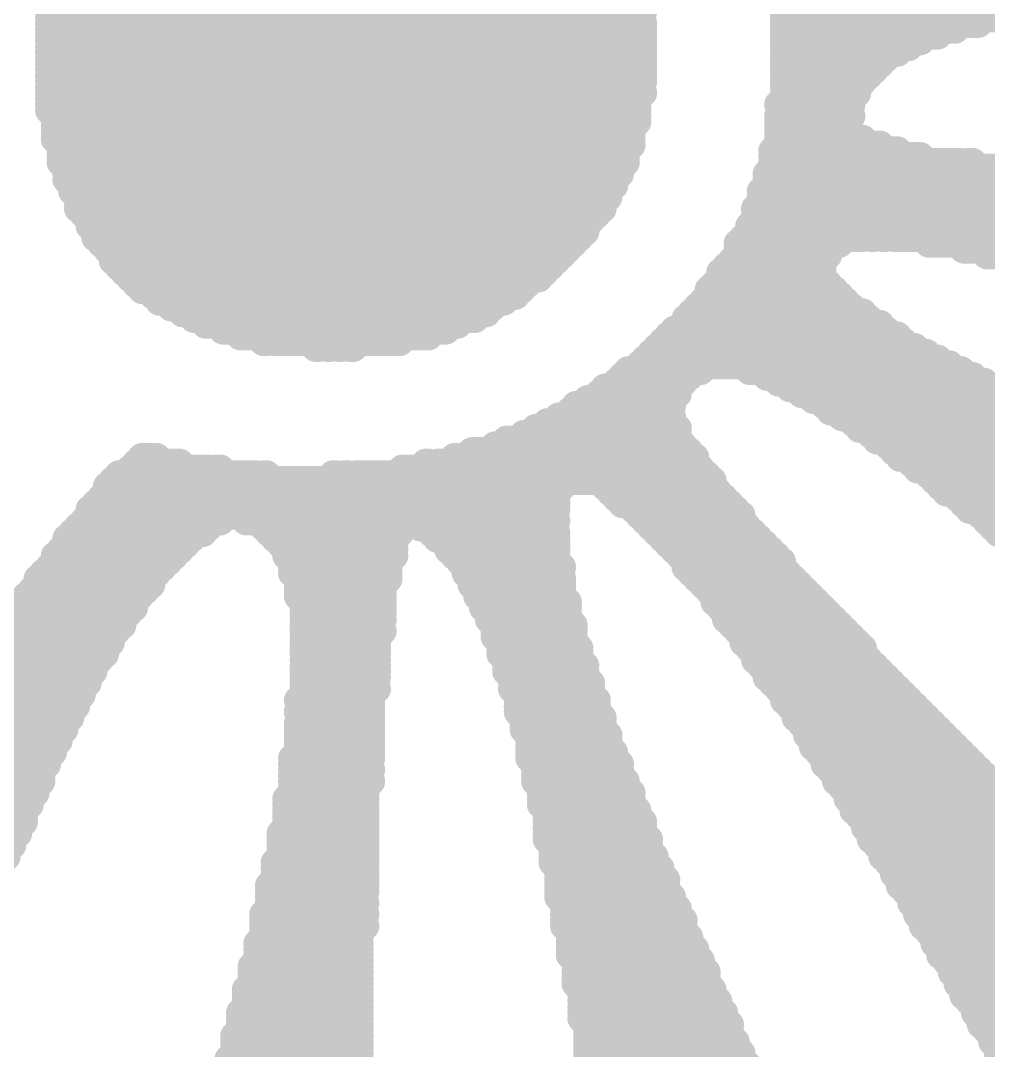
# Model space of a CAD drawing. Extents: x 0 to 224, y 0 to 219.
# Drawn here: x 15.657 to 17.356, y 37.973 to 39.781 of the extents above; entities that cross this region are included whole.
import ezdxf

# ---------------------------------------------------------------- set-up
doc = ezdxf.new("R2010")
doc.units = 0
doc.layers.add('2D_LINE_26', color=5, linetype='CONTINUOUS')

# ---------------------------------------------------------------- blocks, each defined once
blk = doc.blocks.new('SMOOTH_0$0508')
at = {"const_width": 0.0254}
blk.add_lwpolyline([(-0.0127, 0, 1), (0.0127, 0, 1)], format="xyb", close=True, dxfattribs=at)
blk = doc.blocks.new('DRAWING_1')
at = {"layer": '2D_LINE_26', "const_width": 0.0508}
for points in [[(3.00736, 9.32688), (4.0386, 9.32688)], [(4.29768, 9.32688), (4.83108, 9.32688)], [(3.00736, 9.31672), (4.04876, 9.31672)], [(3.00736, 9.30656), (4.0386, 9.30656)], [(4.29768, 9.31672), (4.7498, 9.31672)], [(4.29768, 9.30656), (4.68884, 9.30656)], [(3.00736, 9.2964), (4.04876, 9.2964)], [(4.29768, 9.2964), (4.63804, 9.2964)], [(3.00736, 9.28624), (4.04876, 9.28624)], [(3.00736, 9.27608), (4.04876, 9.27608)], [(4.29768, 9.28624), (4.5974, 9.28624)], [(4.29768, 9.27608), (4.56692, 9.27608)], [(3.00736, 9.26592), (4.04876, 9.26592)], [(3.00736, 9.25576), (4.04876, 9.25576)], [(4.29768, 9.26592), (4.53644, 9.26592)], [(4.29768, 9.25576), (4.51612, 9.25576)], [(3.00736, 9.2456), (4.04876, 9.2456)], [(3.00736, 9.23544), (4.04876, 9.23544)], [(4.29768, 9.2456), (4.4958, 9.2456)], [(4.29768, 9.23544), (4.47548, 9.23544)], [(3.00736, 9.22528), (4.04876, 9.22528)], [(4.29768, 9.22528), (4.46532, 9.22528)], [(3.00736, 9.21512), (4.04876, 9.21512)], [(3.00736, 9.20496), (4.04876, 9.20496)], [(4.29768, 9.21512), (4.45516, 9.21512)], [(4.29768, 9.20496), (4.445, 9.20496)], [(3.00736, 9.1948), (4.04876, 9.1948)], [(3.00736, 9.18464), (4.0386, 9.18464)], [(4.29768, 9.1948), (4.43484, 9.1948)], [(4.29768, 9.18464), (4.42468, 9.18464)], [(3.00736, 9.17448), (4.04876, 9.17448)], [(3.00736, 9.16432), (4.0386, 9.16432)], [(4.29768, 9.17448), (4.42468, 9.17448)], [(4.29768, 9.16432), (4.41452, 9.16432)], [(3.00736, 9.15416), (4.0386, 9.15416)], [(3.00736, 9.144), (4.0386, 9.144)], [(4.28752, 9.15416), (4.41452, 9.15416)], [(4.29768, 9.144), (4.40436, 9.144)], [(3.01752, 9.13384), (4.0386, 9.13384)], [(4.28752, 9.13384), (4.41452, 9.13384)], [(3.01752, 9.12368), (4.0386, 9.12368)], [(3.01752, 9.11352), (4.02844, 9.11352)], [(4.28752, 9.12368), (4.40436, 9.12368)], [(4.28752, 9.11352), (4.40436, 9.11352)], [(3.01752, 9.10336), (4.02844, 9.10336)], [(3.01752, 9.0932), (4.02844, 9.0932)], [(4.28752, 9.10336), (4.40436, 9.10336)], [(4.28752, 9.0932), (4.43484, 9.0932)], [(3.02768, 9.08304), (4.02844, 9.08304)], [(3.02768, 9.07288), (4.01828, 9.07288)], [(4.27736, 9.07288), (4.4958, 9.07288)], [(4.28752, 9.08304), (4.46532, 9.08304)], [(3.02768, 9.06272), (4.01828, 9.06272)], [(4.27736, 9.06272), (4.53644, 9.06272)], [(3.02768, 9.05256), (4.01828, 9.05256)], [(3.03784, 9.0424), (4.00812, 9.0424)], [(4.27736, 9.05256), (4.60756, 9.05256)], [(4.27736, 9.0424), (4.68884, 9.0424)], [(4.6228, 9.05256), (4.62788, 9.05256)], [(3.03784, 9.03224), (4.00812, 9.03224)], [(3.03784, 9.02208), (3.99796, 9.02208)], [(4.2672, 9.03224), (4.78028, 9.03224)], [(4.2672, 9.02208), (4.86156, 9.02208)], [(3.048, 9.01192), (3.99796, 9.01192)], [(3.048, 9.00176), (3.9878, 9.00176)], [(4.25704, 9.00176), (5.07492, 9.00176)], [(4.2672, 9.01192), (4.953, 9.01192)], [(3.05816, 8.9916), (3.9878, 8.9916)], [(3.05816, 8.98144), (3.97764, 8.98144)], [(4.25704, 8.9916), (5.19684, 8.9916)], [(4.25704, 8.98144), (5.31876, 8.98144)], [(3.05816, 8.97128), (3.97764, 8.97128)], [(4.24688, 8.97128), (5.44068, 8.97128)], [(3.06832, 8.96112), (3.96748, 8.96112)], [(3.07848, 8.95096), (3.95732, 8.95096)], [(4.24688, 8.96112), (5.5626, 8.96112)], [(4.24688, 8.95096), (5.70484, 8.95096)], [(3.07848, 8.9408), (3.94716, 8.9408)], [(3.08864, 8.93064), (3.94716, 8.93064)], [(4.23672, 8.9408), (5.8674, 8.9408)], [(4.23672, 8.93064), (6.00964, 8.93064)], [(3.08864, 8.92048), (3.937, 8.92048)], [(3.0988, 8.91032), (3.92684, 8.91032)], [(4.2164, 8.91032), (4.3942, 8.91032)], [(4.22656, 8.92048), (4.43484, 8.92048)], [(4.45008, 8.92048), (4.45516, 8.92048)], [(4.4704, 8.92048), (4.47548, 8.92048)], [(4.49072, 8.92048), (6.1722, 8.92048)], [(4.55168, 8.91032), (6.31444, 8.91032)], [(3.10896, 8.90016), (3.91668, 8.90016)], [(4.2164, 8.90016), (4.37388, 8.90016)], [(4.61264, 8.90016), (6.46684, 8.90016)], [(3.11912, 8.89), (3.90652, 8.89)], [(3.11912, 8.87984), (3.89636, 8.87984)], [(4.20624, 8.87984), (4.36372, 8.87984)], [(4.2164, 8.89), (4.37388, 8.89)], [(4.65328, 8.89), (8.5598, 8.89)], [(3.12928, 8.86968), (3.8862, 8.86968)], [(3.13944, 8.85952), (3.87604, 8.85952)], [(4.18592, 8.85952), (4.36372, 8.85952)], [(4.19608, 8.86968), (4.36372, 8.86968)], [(3.1496, 8.84936), (3.86588, 8.84936)], [(3.15976, 8.8392), (3.84556, 8.8392)], [(4.17576, 8.8392), (4.37388, 8.8392)], [(4.18592, 8.84936), (4.36372, 8.84936)], [(3.16992, 8.82904), (3.8354, 8.82904)], [(3.19024, 8.81888), (3.82524, 8.81888)], [(4.1656, 8.82904), (4.38404, 8.82904)], [(4.1656, 8.81888), (4.3942, 8.81888)], [(3.2004, 8.80872), (3.80492, 8.80872)], [(4.15544, 8.80872), (4.40436, 8.80872)], [(3.22072, 8.79856), (3.7846, 8.79856)], [(3.24104, 8.7884), (3.77444, 8.7884)], [(4.13512, 8.7884), (4.43484, 8.7884)], [(4.14528, 8.79856), (4.41452, 8.79856)], [(3.26136, 8.77824), (3.75412, 8.77824)], [(3.28168, 8.76808), (3.72364, 8.76808)], [(4.12496, 8.77824), (4.445, 8.77824)], [(4.12496, 8.76808), (4.46532, 8.76808)], [(3.31216, 8.75792), (3.70332, 8.75792)], [(3.34264, 8.74776), (3.67284, 8.74776)], [(4.09448, 8.74776), (4.4958, 8.74776)], [(4.10464, 8.75792), (4.47548, 8.75792)], [(3.38328, 8.7376), (3.38836, 8.7376)], [(3.4036, 8.7376), (3.62204, 8.7376)], [(4.08432, 8.7376), (4.50596, 8.7376)], [(3.47472, 8.72744), (3.4798, 8.72744)], [(3.49504, 8.72744), (3.50012, 8.72744)], [(3.51536, 8.72744), (3.52044, 8.72744)], [(3.53568, 8.72744), (3.54076, 8.72744)], [(4.064, 8.71728), (4.5466, 8.71728)], [(4.07416, 8.72744), (4.52628, 8.72744)], [(4.04368, 8.69696), (4.58724, 8.69696)], [(4.05384, 8.70712), (4.56692, 8.70712)], [(4.0132, 8.67664), (4.13004, 8.67664)], [(4.02336, 8.6868), (4.15036, 8.6868)], [(4.23672, 8.6868), (4.60756, 8.6868)], [(4.2672, 8.67664), (4.62788, 8.67664)], [(3.98272, 8.65632), (4.10972, 8.65632)], [(4.00304, 8.66648), (4.11988, 8.66648)], [(4.28752, 8.66648), (4.6482, 8.66648)], [(4.30784, 8.65632), (4.65836, 8.65632)], [(3.97256, 8.64616), (4.10972, 8.64616)], [(4.32816, 8.64616), (4.68884, 8.64616)], [(3.93192, 8.62584), (4.09956, 8.62584)], [(3.95224, 8.636), (4.09956, 8.636)], [(4.34848, 8.636), (4.699, 8.636)], [(4.3688, 8.62584), (4.72948, 8.62584)], [(3.90144, 8.60552), (4.09956, 8.60552)], [(3.92176, 8.61568), (4.0894, 8.61568)], [(4.37896, 8.61568), (4.73964, 8.61568)], [(4.39928, 8.60552), (4.77012, 8.60552)], [(3.8608, 8.5852), (4.10972, 8.5852)], [(3.88112, 8.59536), (4.09956, 8.59536)], [(4.4196, 8.59536), (4.79044, 8.59536)], [(4.42976, 8.5852), (4.81076, 8.5852)], [(3.84048, 8.57504), (4.10972, 8.57504)], [(4.45008, 8.57504), (4.83108, 8.57504)], [(3.78968, 8.55472), (4.11988, 8.55472)], [(3.81, 8.56488), (4.10972, 8.56488)], [(4.46024, 8.56488), (4.8514, 8.56488)], [(4.48056, 8.55472), (4.88188, 8.55472)], [(3.16992, 8.5344), (3.19532, 8.5344)], [(3.71856, 8.5344), (4.1402, 8.5344)], [(3.74904, 8.54456), (4.13004, 8.54456)], [(4.49072, 8.54456), (4.9022, 8.54456)], [(4.50088, 8.5344), (4.92252, 8.5344)], [(3.1496, 8.51408), (3.28676, 8.51408)], [(3.15976, 8.52424), (3.23596, 8.52424)], [(3.302, 8.51408), (3.30708, 8.51408)], [(3.62712, 8.51408), (4.15036, 8.51408)], [(3.66776, 8.52424), (3.67284, 8.52424)], [(3.68808, 8.52424), (4.1402, 8.52424)], [(4.5212, 8.52424), (4.94284, 8.52424)], [(4.53136, 8.51408), (4.96316, 8.51408)], [(3.11912, 8.49376), (4.17068, 8.49376)], [(3.12928, 8.50392), (3.36804, 8.50392)], [(3.38328, 8.50392), (3.38836, 8.50392)], [(3.5052, 8.50392), (3.51028, 8.50392)], [(3.52552, 8.50392), (3.5306, 8.50392)], [(3.54584, 8.50392), (4.16052, 8.50392)], [(4.55168, 8.50392), (4.99364, 8.50392)], [(4.56184, 8.49376), (5.01396, 8.49376)], [(3.10896, 8.4836), (3.90652, 8.4836)], [(3.98272, 8.4836), (4.17068, 8.4836)], [(4.572, 8.4836), (5.03428, 8.4836)], [(3.0988, 8.46328), (3.89636, 8.46328)], [(3.10896, 8.47344), (3.89636, 8.47344)], [(3.99288, 8.47344), (4.18084, 8.47344)], [(4.00304, 8.46328), (4.191, 8.46328)], [(4.58216, 8.47344), (5.0546, 8.47344)], [(4.60248, 8.46328), (5.08508, 8.46328)], [(3.07848, 8.44296), (3.89636, 8.44296)], [(3.08864, 8.45312), (3.89636, 8.45312)], [(4.0132, 8.45312), (4.20116, 8.45312)], [(4.03352, 8.44296), (4.21132, 8.44296)], [(4.61264, 8.45312), (5.1054, 8.45312)], [(4.6228, 8.44296), (5.12572, 8.44296)], [(3.06832, 8.42264), (3.30708, 8.42264)], [(3.07848, 8.4328), (3.8862, 8.4328)], [(3.3528, 8.42264), (3.89636, 8.42264)], [(4.04368, 8.4328), (4.22148, 8.4328)], [(4.05384, 8.42264), (4.22148, 8.42264)], [(4.64312, 8.4328), (5.1562, 8.4328)], [(4.65328, 8.42264), (5.17652, 8.42264)], [(3.048, 8.40232), (3.2766, 8.40232)], [(3.05816, 8.41248), (3.28676, 8.41248)], [(3.38328, 8.41248), (3.6322, 8.41248)], [(3.39344, 8.40232), (3.62204, 8.40232)], [(3.6576, 8.41248), (3.8862, 8.41248)], [(3.67792, 8.40232), (3.89636, 8.40232)], [(4.064, 8.41248), (4.23164, 8.41248)], [(4.07416, 8.40232), (4.2418, 8.40232)], [(4.66344, 8.41248), (5.19684, 8.41248)], [(4.6736, 8.40232), (5.22732, 8.40232)], [(3.03784, 8.39216), (3.25628, 8.39216)], [(3.4036, 8.39216), (3.61188, 8.39216)], [(3.68808, 8.39216), (3.89636, 8.39216)], [(4.08432, 8.39216), (4.25196, 8.39216)], [(3.02768, 8.37184), (3.23596, 8.37184)], [(3.03784, 8.382), (3.24612, 8.382)], [(3.41376, 8.382), (3.61188, 8.382)], [(3.42392, 8.37184), (3.61188, 8.37184)], [(3.7084, 8.382), (3.89636, 8.382)], [(3.7084, 8.37184), (3.89636, 8.37184)], [(4.09448, 8.382), (4.26212, 8.382)], [(4.10464, 8.37184), (4.27228, 8.37184)], [(3.01752, 8.36168), (3.2258, 8.36168)], [(3.01752, 8.35152), (3.21564, 8.35152)], [(3.42392, 8.36168), (3.61188, 8.36168)], [(3.43408, 8.35152), (3.60172, 8.35152)], [(3.71856, 8.36168), (3.89636, 8.36168)], [(3.72872, 8.35152), (3.89636, 8.35152)], [(4.1148, 8.36168), (4.28244, 8.36168)], [(4.12496, 8.35152), (4.2926, 8.35152)], [(2.9972, 8.3312), (3.19532, 8.3312)], [(3.00736, 8.34136), (3.20548, 8.34136)], [(3.43408, 8.34136), (3.60172, 8.34136)], [(3.43408, 8.3312), (3.60172, 8.3312)], [(3.73888, 8.34136), (3.90652, 8.34136)], [(3.73888, 8.3312), (3.89636, 8.3312)], [(4.12496, 8.34136), (4.2926, 8.34136)], [(4.13512, 8.3312), (4.30276, 8.3312)], [(2.98704, 8.32104), (3.18516, 8.32104)], [(3.44424, 8.32104), (3.60172, 8.32104)], [(3.74904, 8.32104), (3.90652, 8.32104)], [(4.14528, 8.32104), (4.31292, 8.32104)], [(2.97688, 8.30072), (3.175, 8.30072)], [(2.98704, 8.31088), (3.18516, 8.31088)], [(3.44424, 8.31088), (3.59156, 8.31088)], [(3.44424, 8.30072), (3.59156, 8.30072)], [(3.74904, 8.31088), (3.90652, 8.31088)], [(3.7592, 8.30072), (3.90652, 8.30072)], [(4.15544, 8.31088), (4.32308, 8.31088)], [(4.1656, 8.30072), (4.33324, 8.30072)], [(2.96672, 8.29056), (3.16484, 8.29056)], [(2.96672, 8.2804), (3.15468, 8.2804)], [(3.44424, 8.29056), (3.59156, 8.29056)], [(3.4544, 8.2804), (3.59156, 8.2804)], [(3.7592, 8.29056), (3.90652, 8.29056)], [(3.76936, 8.2804), (3.91668, 8.2804)], [(4.17576, 8.29056), (4.3434, 8.29056)], [(4.17576, 8.2804), (4.35356, 8.2804)], [(2.9464, 8.26008), (3.14452, 8.26008)], [(2.95656, 8.27024), (3.15468, 8.27024)], [(3.4544, 8.27024), (3.59156, 8.27024)], [(3.4544, 8.26008), (3.59156, 8.26008)], [(3.76936, 8.27024), (3.91668, 8.27024)], [(3.77952, 8.26008), (3.91668, 8.26008)], [(4.18592, 8.27024), (4.36372, 8.27024)], [(4.19608, 8.26008), (4.37388, 8.26008)], [(2.93624, 8.23976), (3.13436, 8.23976)], [(2.9464, 8.24992), (3.13436, 8.24992)], [(3.4544, 8.24992), (3.59156, 8.24992)], [(3.4544, 8.23976), (3.5814, 8.23976)], [(3.77952, 8.24992), (3.91668, 8.24992)], [(3.78968, 8.23976), (3.92684, 8.23976)], [(4.19608, 8.24992), (4.38404, 8.24992)], [(4.20624, 8.23976), (4.3942, 8.23976)], [(2.92608, 8.2296), (3.1242, 8.2296)], [(3.4544, 8.2296), (3.59156, 8.2296)], [(3.78968, 8.2296), (3.92684, 8.2296)], [(4.2164, 8.2296), (4.40436, 8.2296)], [(2.91592, 8.20928), (3.11404, 8.20928)], [(2.92608, 8.21944), (3.11404, 8.21944)], [(3.4544, 8.21944), (3.5814, 8.21944)], [(3.4544, 8.20928), (3.5814, 8.20928)], [(3.78968, 8.21944), (3.92684, 8.21944)], [(3.79984, 8.20928), (3.92684, 8.20928)], [(4.22656, 8.21944), (4.41452, 8.21944)], [(4.22656, 8.20928), (4.42468, 8.20928)], [(2.8956, 8.18896), (3.10388, 8.18896)], [(2.90576, 8.19912), (3.10388, 8.19912)], [(3.4544, 8.19912), (3.5814, 8.19912)], [(3.4544, 8.18896), (3.5814, 8.18896)], [(3.79984, 8.19912), (3.937, 8.19912)], [(3.79984, 8.18896), (3.937, 8.18896)], [(4.23672, 8.19912), (4.43484, 8.19912)], [(4.24688, 8.18896), (4.43484, 8.18896)], [(2.88544, 8.16864), (3.08356, 8.16864)], [(2.8956, 8.1788), (3.09372, 8.1788)], [(3.4544, 8.1788), (3.5814, 8.1788)], [(3.4544, 8.16864), (3.5814, 8.16864)], [(3.81, 8.1788), (3.937, 8.1788)], [(3.81, 8.16864), (3.94716, 8.16864)], [(4.24688, 8.1788), (4.445, 8.1788)], [(4.25704, 8.16864), (4.45516, 8.16864)], [(2.87528, 8.15848), (3.08356, 8.15848)], [(3.4544, 8.15848), (3.5814, 8.15848)], [(3.81, 8.15848), (3.94716, 8.15848)], [(4.2672, 8.15848), (4.46532, 8.15848)], [(2.86512, 8.13816), (3.0734, 8.13816)], [(2.87528, 8.14832), (3.0734, 8.14832)], [(3.4544, 8.14832), (3.5814, 8.14832)], [(3.4544, 8.13816), (3.57124, 8.13816)], [(3.82016, 8.14832), (3.94716, 8.14832)], [(3.82016, 8.13816), (3.95732, 8.13816)], [(4.2672, 8.14832), (4.47548, 8.14832)], [(4.27736, 8.13816), (4.48564, 8.13816)], [(2.85496, 8.128), (3.06324, 8.128)], [(2.85496, 8.11784), (3.06324, 8.11784)], [(3.4544, 8.128), (3.5814, 8.128)], [(3.4544, 8.11784), (3.57124, 8.11784)], [(3.82016, 8.128), (3.95732, 8.128)], [(3.83032, 8.11784), (3.95732, 8.11784)], [(4.28752, 8.128), (4.4958, 8.128)], [(4.29768, 8.11784), (4.50596, 8.11784)], [(2.83464, 8.09752), (3.05308, 8.09752)], [(2.8448, 8.10768), (3.05308, 8.10768)], [(3.44424, 8.10768), (3.57124, 8.10768)], [(3.4544, 8.09752), (3.57124, 8.09752)], [(3.83032, 8.10768), (3.96748, 8.10768)], [(3.83032, 8.09752), (3.96748, 8.09752)], [(4.29768, 8.10768), (4.51612, 8.10768)], [(4.30784, 8.09752), (4.52628, 8.09752)], [(2.82448, 8.0772), (3.04292, 8.0772)], [(2.83464, 8.08736), (3.04292, 8.08736)], [(3.44424, 8.08736), (3.57124, 8.08736)], [(3.4544, 8.0772), (3.57124, 8.0772)], [(3.83032, 8.08736), (3.96748, 8.08736)], [(3.84048, 8.0772), (3.97764, 8.0772)], [(4.318, 8.08736), (4.53644, 8.08736)], [(4.318, 8.0772), (4.5466, 8.0772)], [(2.81432, 8.06704), (3.03276, 8.06704)], [(3.44424, 8.06704), (3.57124, 8.06704)], [(3.84048, 8.06704), (3.97764, 8.06704)], [(4.32816, 8.06704), (4.55676, 8.06704)], [(2.80416, 8.04672), (3.0226, 8.04672)], [(2.81432, 8.05688), (3.03276, 8.05688)], [(3.44424, 8.05688), (3.57124, 8.05688)], [(3.44424, 8.04672), (3.57124, 8.04672)], [(3.84048, 8.05688), (3.97764, 8.05688)], [(3.85064, 8.04672), (3.9878, 8.04672)], [(4.33832, 8.05688), (4.56692, 8.05688)], [(4.33832, 8.04672), (4.57708, 8.04672)], [(2.794, 8.03656), (3.0226, 8.03656)], [(2.794, 8.0264), (3.01244, 8.0264)], [(3.44424, 8.03656), (3.57124, 8.03656)], [(3.44424, 8.0264), (3.57124, 8.0264)], [(3.85064, 8.03656), (3.9878, 8.03656)], [(3.85064, 8.0264), (3.9878, 8.0264)], [(4.34848, 8.03656), (4.58724, 8.03656)], [(4.34848, 8.0264), (4.5974, 8.0264)], [(2.77368, 8.00608), (3.00228, 8.00608)], [(2.78384, 8.01624), (3.01244, 8.01624)], [(3.43408, 8.00608), (3.57124, 8.00608)], [(3.44424, 8.01624), (3.57124, 8.01624)], [(3.85064, 8.01624), (3.99796, 8.01624)], [(3.85064, 8.00608), (3.99796, 8.00608)], [(4.35864, 8.01624), (4.60756, 8.01624)], [(4.3688, 8.00608), (4.61772, 8.00608)], [(2.77368, 7.99592), (3.00228, 7.99592)], [(3.43408, 7.99592), (3.56108, 7.99592)], [(3.8608, 7.99592), (4.00812, 7.99592)], [(4.3688, 7.99592), (4.62788, 7.99592)], [(2.75336, 7.9756), (2.99212, 7.9756)], [(2.76352, 7.98576), (2.99212, 7.98576)], [(3.43408, 7.98576), (3.57124, 7.98576)], [(3.43408, 7.9756), (3.56108, 7.9756)], [(3.8608, 7.98576), (4.00812, 7.98576)], [(3.8608, 7.9756), (4.00812, 7.9756)], [(4.37896, 7.98576), (4.63804, 7.98576)], [(4.38912, 7.9756), (4.6482, 7.9756)], [(2.7432, 7.95528), (2.98196, 7.95528)], [(2.75336, 7.96544), (2.99212, 7.96544)], [(3.43408, 7.96544), (3.57124, 7.96544)], [(3.43408, 7.95528), (3.56108, 7.95528)], [(3.8608, 7.96544), (4.01828, 7.96544)], [(3.87096, 7.95528), (4.01828, 7.95528)], [(4.38912, 7.96544), (4.65836, 7.96544)], [(4.39928, 7.95528), (4.66852, 7.95528)], [(2.73304, 7.94512), (2.98196, 7.94512)], [(2.73304, 7.93496), (2.9718, 7.93496)], [(3.42392, 7.93496), (3.56108, 7.93496)], [(3.43408, 7.94512), (3.56108, 7.94512)], [(3.87096, 7.94512), (4.02844, 7.94512)], [(3.87096, 7.93496), (4.02844, 7.93496)], [(4.40944, 7.94512), (4.67868, 7.94512)], [(4.40944, 7.93496), (4.68884, 7.93496)], [(2.71272, 7.91464), (2.96164, 7.91464)], [(2.72288, 7.9248), (2.9718, 7.9248)], [(3.42392, 7.9248), (3.56108, 7.9248)], [(3.42392, 7.91464), (3.56108, 7.91464)], [(3.87096, 7.9248), (4.02844, 7.9248)], [(3.88112, 7.91464), (4.0386, 7.91464)], [(4.4196, 7.9248), (4.699, 7.9248)], [(4.4196, 7.91464), (4.70916, 7.91464)], [(2.71272, 7.90448), (2.96164, 7.90448)], [(3.42392, 7.90448), (3.56108, 7.90448)], [(3.88112, 7.90448), (4.0386, 7.90448)], [(4.42976, 7.90448), (4.71932, 7.90448)], [(2.6924, 7.88416), (2.95148, 7.88416)], [(2.70256, 7.89432), (2.96164, 7.89432)], [(3.42392, 7.89432), (3.56108, 7.89432)], [(3.42392, 7.88416), (3.56108, 7.88416)], [(3.88112, 7.89432), (4.04876, 7.89432)], [(3.88112, 7.88416), (4.04876, 7.88416)], [(4.43992, 7.89432), (4.72948, 7.89432)], [(4.43992, 7.88416), (4.73964, 7.88416)], [(2.68224, 7.86384), (2.94132, 7.86384)], [(2.6924, 7.874), (2.95148, 7.874)], [(3.41376, 7.874), (3.56108, 7.874)], [(3.41376, 7.86384), (3.56108, 7.86384)], [(3.88112, 7.874), (4.04876, 7.874)], [(3.88112, 7.86384), (4.05892, 7.86384)], [(4.45008, 7.874), (4.7498, 7.874)], [(4.45008, 7.86384), (4.75996, 7.86384)], [(2.66192, 7.84352), (2.93116, 7.84352)], [(2.67208, 7.85368), (2.94132, 7.85368)], [(3.41376, 7.85368), (3.56108, 7.85368)], [(3.41376, 7.84352), (3.56108, 7.84352)], [(3.89128, 7.85368), (4.05892, 7.85368)], [(3.89128, 7.84352), (4.05892, 7.84352)], [(4.46024, 7.85368), (4.77012, 7.85368)], [(4.4704, 7.84352), (4.78028, 7.84352)], [(2.66192, 7.83336), (2.93116, 7.83336)], [(3.41376, 7.83336), (3.56108, 7.83336)], [(3.89128, 7.83336), (4.06908, 7.83336)], [(4.4704, 7.83336), (4.79044, 7.83336)], [(3.4036, 7.8232), (3.56108, 7.8232)], [(3.4036, 7.81304), (3.56108, 7.81304)], [(3.89128, 7.8232), (4.06908, 7.8232)], [(3.90144, 7.81304), (4.07924, 7.81304)], [(4.48056, 7.8232), (4.8006, 7.8232)], [(4.49072, 7.81304), (4.81076, 7.81304)], [(3.4036, 7.80288), (3.56108, 7.80288)], [(3.4036, 7.79272), (3.56108, 7.79272)], [(3.90144, 7.80288), (4.07924, 7.80288)], [(3.90144, 7.79272), (4.0894, 7.79272)], [(4.49072, 7.80288), (4.82092, 7.80288)], [(4.50088, 7.79272), (4.83108, 7.79272)], [(3.39344, 7.78256), (3.56108, 7.78256)], [(3.39344, 7.7724), (3.56108, 7.7724)], [(3.90144, 7.78256), (4.0894, 7.78256)], [(3.90144, 7.7724), (4.0894, 7.7724)], [(4.50088, 7.78256), (4.84124, 7.78256)], [(4.51104, 7.7724), (4.8514, 7.7724)], [(3.39344, 7.76224), (3.55092, 7.76224)], [(3.39344, 7.75208), (3.56108, 7.75208)], [(3.90144, 7.76224), (4.09956, 7.76224)], [(3.9116, 7.75208), (4.09956, 7.75208)], [(4.5212, 7.76224), (4.86156, 7.76224)], [(4.5212, 7.75208), (4.87172, 7.75208)], [(3.39344, 7.74192), (3.55092, 7.74192)], [(3.9116, 7.74192), (4.10972, 7.74192)], [(4.53136, 7.74192), (4.88188, 7.74192)], [(3.38328, 7.73176), (3.56108, 7.73176)], [(3.38328, 7.7216), (3.55092, 7.7216)], [(3.9116, 7.73176), (4.10972, 7.73176)], [(3.9116, 7.7216), (4.11988, 7.7216)], [(4.53136, 7.73176), (4.89204, 7.73176)], [(4.54152, 7.7216), (4.9022, 7.7216)], [(3.38328, 7.71144), (3.56108, 7.71144)], [(3.38328, 7.70128), (3.55092, 7.70128)], [(3.9116, 7.71144), (4.11988, 7.71144)], [(3.92176, 7.70128), (4.11988, 7.70128)], [(4.54152, 7.71144), (4.91236, 7.71144)], [(4.55168, 7.70128), (4.92252, 7.70128)], [(3.37312, 7.68096), (3.55092, 7.68096)], [(3.38328, 7.69112), (3.55092, 7.69112)], [(3.92176, 7.69112), (4.13004, 7.69112)], [(3.92176, 7.68096), (4.13004, 7.68096)], [(4.56184, 7.69112), (4.93268, 7.69112)], [(4.56184, 7.68096), (4.94284, 7.68096)], [(3.37312, 7.6708), (3.55092, 7.6708)], [(3.92176, 7.6708), (4.1402, 7.6708)], [(4.572, 7.6708), (4.953, 7.6708)], [(3.37312, 7.66064), (3.55092, 7.66064)], [(3.37312, 7.65048), (3.55092, 7.65048)], [(3.92176, 7.66064), (4.1402, 7.66064)], [(3.93192, 7.65048), (4.15036, 7.65048)], [(4.572, 7.66064), (4.96316, 7.66064)], [(4.58216, 7.65048), (4.97332, 7.65048)], [(3.36296, 7.64032), (3.55092, 7.64032)], [(3.36296, 7.63016), (3.55092, 7.63016)], [(3.93192, 7.64032), (4.15036, 7.64032)], [(3.93192, 7.63016), (4.16052, 7.63016)], [(4.59232, 7.64032), (4.98348, 7.64032)], [(4.59232, 7.63016), (4.99364, 7.63016)], [(3.36296, 7.62), (3.55092, 7.62)], [(3.36296, 7.60984), (3.55092, 7.60984)], [(3.93192, 7.62), (4.16052, 7.62)], [(3.93192, 7.60984), (4.16052, 7.60984)], [(4.60248, 7.62), (5.0038, 7.62)], [(4.60248, 7.60984), (5.02412, 7.60984)], [(3.3528, 7.59968), (3.55092, 7.59968)], [(3.3528, 7.58952), (3.55092, 7.58952)], [(3.94208, 7.59968), (4.17068, 7.59968)], [(3.94208, 7.58952), (4.17068, 7.58952)], [(4.61264, 7.59968), (5.03428, 7.59968)], [(4.61264, 7.58952), (5.04444, 7.58952)], [(3.3528, 7.57936), (3.55092, 7.57936)], [(3.94208, 7.57936), (4.18084, 7.57936)], [(4.6228, 7.57936), (5.04444, 7.57936)], [(3.34264, 7.55904), (3.55092, 7.55904)], [(3.3528, 7.5692), (3.55092, 7.5692)], [(3.94208, 7.5692), (4.18084, 7.5692)], [(3.94208, 7.55904), (4.191, 7.55904)], [(4.63296, 7.5692), (5.06476, 7.5692)], [(4.63296, 7.55904), (5.07492, 7.55904)], [(3.34264, 7.54888), (3.55092, 7.54888)], [(3.34264, 7.53872), (3.55092, 7.53872)], [(3.94208, 7.54888), (4.191, 7.54888)], [(3.95224, 7.53872), (4.20116, 7.53872)], [(4.64312, 7.54888), (5.08508, 7.54888)], [(4.64312, 7.53872), (5.09524, 7.53872)], [(3.33248, 7.5184), (3.55092, 7.5184)], [(3.34264, 7.52856), (3.55092, 7.52856)], [(3.95224, 7.52856), (4.20116, 7.52856)], [(3.95224, 7.5184), (4.20116, 7.5184)], [(4.65328, 7.52856), (5.1054, 7.52856)], [(4.66344, 7.5184), (5.11556, 7.5184)], [(3.33248, 7.50824), (3.55092, 7.50824)], [(3.33248, 7.49808), (3.55092, 7.49808)], [(3.95224, 7.50824), (4.21132, 7.50824)], [(3.95224, 7.49808), (4.21132, 7.49808)], [(4.66344, 7.50824), (5.12572, 7.50824)], [(4.6736, 7.49808), (5.13588, 7.49808)], [(3.33248, 7.48792), (3.55092, 7.48792)], [(3.95224, 7.48792), (4.22148, 7.48792)], [(4.6736, 7.48792), (5.14604, 7.48792)], [(3.32232, 7.47776), (3.55092, 7.47776)], [(3.32232, 7.4676), (3.55092, 7.4676)], [(3.95224, 7.47776), (4.22148, 7.47776)], [(3.9624, 7.4676), (4.23164, 7.4676)]]:
    blk.add_lwpolyline(points, dxfattribs=at)
at = {"layer": '2D_LINE_26'}
for p in [(3.00736, 9.32688), (4.0386, 9.32688), (4.29768, 9.32688), (3.00736, 9.31672), (3.00736, 9.30656), (4.0386, 9.30656), (4.04876, 9.31672), (4.29768, 9.31672), (4.29768, 9.30656), (3.00736, 9.2964), (4.04876, 9.2964), (4.29768, 9.2964), (4.63804, 9.2964), (3.00736, 9.28624), (3.00736, 9.27608), (4.04876, 9.28624), (4.04876, 9.27608), (4.29768, 9.28624), (4.29768, 9.27608), (4.56692, 9.27608), (4.5974, 9.28624), (3.00736, 9.26592), (3.00736, 9.25576), (4.04876, 9.26592), (4.04876, 9.25576), (4.29768, 9.26592), (4.29768, 9.25576), (4.51612, 9.25576), (4.53644, 9.26592), (3.00736, 9.2456), (3.00736, 9.23544), (4.04876, 9.2456), (4.04876, 9.23544), (4.29768, 9.2456), (4.29768, 9.23544), (4.47548, 9.23544), (4.4958, 9.2456), (3.00736, 9.22528), (4.04876, 9.22528), (4.29768, 9.22528), (4.46532, 9.22528), (3.00736, 9.21512), (3.00736, 9.20496), (4.04876, 9.21512), (4.04876, 9.20496), (4.29768, 9.21512), (4.29768, 9.20496), (4.445, 9.20496), (4.45516, 9.21512), (3.00736, 9.1948), (3.00736, 9.18464), (4.0386, 9.18464), (4.04876, 9.1948), (4.29768, 9.1948), (4.29768, 9.18464), (4.42468, 9.18464), (4.43484, 9.1948), (3.00736, 9.17448), (3.00736, 9.16432), (4.0386, 9.16432), (4.04876, 9.17448), (4.29768, 9.17448), (4.29768, 9.16432), (4.41452, 9.16432), (4.42468, 9.17448), (3.00736, 9.15416), (3.00736, 9.144), (4.0386, 9.15416), (4.0386, 9.144), (4.28752, 9.15416), (4.29768, 9.144), (4.40436, 9.144), (4.41452, 9.15416), (3.01752, 9.13384), (4.0386, 9.13384), (4.28752, 9.13384), (4.41452, 9.13384), (3.01752, 9.12368), (3.01752, 9.11352), (4.02844, 9.11352), (4.0386, 9.12368), (4.28752, 9.12368), (4.28752, 9.11352), (4.40436, 9.12368), (4.40436, 9.11352), (3.01752, 9.10336), (3.01752, 9.0932), (4.02844, 9.10336), (4.02844, 9.0932), (4.28752, 9.10336), (4.28752, 9.0932), (4.40436, 9.10336), (4.43484, 9.0932), (3.02768, 9.08304), (3.02768, 9.07288), (4.01828, 9.07288), (4.02844, 9.08304), (4.27736, 9.07288), (4.28752, 9.08304), (4.46532, 9.08304), (4.4958, 9.07288), (3.02768, 9.06272), (4.01828, 9.06272), (4.27736, 9.06272), (4.53644, 9.06272), (3.02768, 9.05256), (3.03784, 9.0424), (4.00812, 9.0424), (4.01828, 9.05256), (4.27736, 9.05256), (4.27736, 9.0424), (4.60756, 9.05256), (4.6228, 9.05256), (4.62788, 9.05256), (3.03784, 9.03224), (3.03784, 9.02208), (3.99796, 9.02208), (4.00812, 9.03224), (4.2672, 9.03224), (4.2672, 9.02208), (3.048, 9.01192), (3.048, 9.00176), (3.9878, 9.00176), (3.99796, 9.01192), (4.25704, 9.00176), (4.2672, 9.01192), (3.05816, 8.9916), (3.05816, 8.98144), (3.97764, 8.98144), (3.9878, 8.9916), (4.25704, 8.9916), (4.25704, 8.98144), (3.05816, 8.97128), (3.97764, 8.97128), (4.24688, 8.97128), (3.06832, 8.96112), (3.07848, 8.95096), (3.95732, 8.95096), (3.96748, 8.96112), (4.24688, 8.96112), (4.24688, 8.95096), (3.07848, 8.9408), (3.08864, 8.93064), (3.94716, 8.9408), (3.94716, 8.93064), (4.23672, 8.9408), (4.23672, 8.93064), (3.08864, 8.92048), (3.0988, 8.91032), (3.92684, 8.91032), (3.937, 8.92048), (4.2164, 8.91032), (4.22656, 8.92048), (4.3942, 8.91032), (4.43484, 8.92048), (4.45008, 8.92048), (4.45516, 8.92048), (4.4704, 8.92048), (4.47548, 8.92048), (4.49072, 8.92048), (4.55168, 8.91032), (3.10896, 8.90016), (3.91668, 8.90016), (4.2164, 8.90016), (4.37388, 8.90016), (4.61264, 8.90016), (3.11912, 8.89), (3.11912, 8.87984), (3.89636, 8.87984), (3.90652, 8.89), (4.20624, 8.87984), (4.2164, 8.89), (4.36372, 8.87984), (4.37388, 8.89), (4.65328, 8.89), (3.12928, 8.86968), (3.13944, 8.85952), (3.87604, 8.85952), (3.8862, 8.86968), (4.18592, 8.85952), (4.19608, 8.86968), (4.36372, 8.86968), (4.36372, 8.85952), (3.1496, 8.84936), (3.15976, 8.8392), (3.84556, 8.8392), (3.86588, 8.84936), (4.17576, 8.8392), (4.18592, 8.84936), (4.36372, 8.84936), (4.37388, 8.8392), (3.16992, 8.82904), (3.19024, 8.81888), (3.82524, 8.81888), (3.8354, 8.82904), (4.1656, 8.82904), (4.1656, 8.81888), (4.38404, 8.82904), (4.3942, 8.81888), (3.2004, 8.80872), (3.80492, 8.80872), (4.15544, 8.80872), (4.40436, 8.80872), (3.22072, 8.79856), (3.24104, 8.7884), (3.77444, 8.7884), (3.7846, 8.79856), (4.13512, 8.7884), (4.14528, 8.79856), (4.41452, 8.79856), (4.43484, 8.7884), (3.26136, 8.77824), (3.28168, 8.76808), (3.72364, 8.76808), (3.75412, 8.77824), (4.12496, 8.77824), (4.12496, 8.76808), (4.445, 8.77824), (4.46532, 8.76808), (3.31216, 8.75792), (3.34264, 8.74776), (3.67284, 8.74776), (3.70332, 8.75792), (4.09448, 8.74776), (4.10464, 8.75792), (4.47548, 8.75792), (4.4958, 8.74776), (3.38328, 8.7376), (3.38836, 8.7376), (3.4036, 8.7376), (3.62204, 8.7376), (4.08432, 8.7376), (4.50596, 8.7376), (3.47472, 8.72744), (3.4798, 8.72744), (3.49504, 8.72744), (3.50012, 8.72744), (3.51536, 8.72744), (3.52044, 8.72744), (3.53568, 8.72744), (3.54076, 8.72744), (4.064, 8.71728), (4.07416, 8.72744), (4.52628, 8.72744), (4.5466, 8.71728), (4.04368, 8.69696), (4.05384, 8.70712), (4.56692, 8.70712), (4.58724, 8.69696), (4.0132, 8.67664), (4.02336, 8.6868), (4.13004, 8.67664), (4.15036, 8.6868), (4.23672, 8.6868), (4.2672, 8.67664), (4.60756, 8.6868), (4.62788, 8.67664), (3.98272, 8.65632), (4.00304, 8.66648), (4.10972, 8.65632), (4.11988, 8.66648), (4.28752, 8.66648), (4.30784, 8.65632), (4.6482, 8.66648), (4.65836, 8.65632), (3.97256, 8.64616), (4.10972, 8.64616), (4.32816, 8.64616), (3.93192, 8.62584), (3.95224, 8.636), (4.09956, 8.636), (4.09956, 8.62584), (4.34848, 8.636), (4.3688, 8.62584), (3.90144, 8.60552), (3.92176, 8.61568), (4.0894, 8.61568), (4.09956, 8.60552), (4.37896, 8.61568), (4.39928, 8.60552), (3.8608, 8.5852), (3.88112, 8.59536), (4.09956, 8.59536), (4.10972, 8.5852), (4.4196, 8.59536), (4.42976, 8.5852), (3.84048, 8.57504), (4.10972, 8.57504), (4.45008, 8.57504), (3.78968, 8.55472), (3.81, 8.56488), (4.10972, 8.56488), (4.11988, 8.55472), (4.46024, 8.56488), (4.48056, 8.55472), (3.16992, 8.5344), (3.19532, 8.5344), (3.71856, 8.5344), (3.74904, 8.54456), (4.13004, 8.54456), (4.1402, 8.5344), (4.49072, 8.54456), (4.50088, 8.5344), (3.1496, 8.51408), (3.15976, 8.52424), (3.23596, 8.52424), (3.28676, 8.51408), (3.302, 8.51408), (3.30708, 8.51408), (3.62712, 8.51408), (3.66776, 8.52424), (3.67284, 8.52424), (3.68808, 8.52424), (4.1402, 8.52424), (4.15036, 8.51408), (4.5212, 8.52424), (4.53136, 8.51408), (3.11912, 8.49376), (3.12928, 8.50392), (3.36804, 8.50392), (3.38328, 8.50392), (3.38836, 8.50392), (3.5052, 8.50392), (3.51028, 8.50392), (3.52552, 8.50392), (3.5306, 8.50392), (3.54584, 8.50392), (4.16052, 8.50392), (4.17068, 8.49376), (4.55168, 8.50392), (4.56184, 8.49376), (3.10896, 8.4836), (3.90652, 8.4836), (3.98272, 8.4836), (4.17068, 8.4836), (4.572, 8.4836), (3.0988, 8.46328), (3.10896, 8.47344), (3.89636, 8.47344), (3.89636, 8.46328), (3.99288, 8.47344), (4.00304, 8.46328), (4.18084, 8.47344), (4.191, 8.46328), (4.58216, 8.47344), (4.60248, 8.46328), (3.07848, 8.44296), (3.08864, 8.45312), (3.89636, 8.45312), (3.89636, 8.44296), (4.0132, 8.45312), (4.03352, 8.44296), (4.20116, 8.45312), (4.21132, 8.44296), (4.61264, 8.45312), (4.6228, 8.44296), (3.06832, 8.42264), (3.07848, 8.4328), (3.30708, 8.42264), (3.3528, 8.42264), (3.8862, 8.4328), (3.89636, 8.42264), (4.04368, 8.4328), (4.05384, 8.42264), (4.22148, 8.4328), (4.22148, 8.42264), (4.64312, 8.4328), (4.65328, 8.42264), (3.048, 8.40232), (3.05816, 8.41248), (3.2766, 8.40232), (3.28676, 8.41248), (3.38328, 8.41248), (3.39344, 8.40232), (3.62204, 8.40232), (3.6322, 8.41248), (3.6576, 8.41248), (3.67792, 8.40232), (3.8862, 8.41248), (3.89636, 8.40232), (4.064, 8.41248), (4.07416, 8.40232), (4.23164, 8.41248), (4.2418, 8.40232), (4.66344, 8.41248), (4.6736, 8.40232), (3.03784, 8.39216), (3.25628, 8.39216), (3.4036, 8.39216), (3.61188, 8.39216), (3.68808, 8.39216), (3.89636, 8.39216), (4.08432, 8.39216), (4.25196, 8.39216), (3.02768, 8.37184), (3.03784, 8.382), (3.23596, 8.37184), (3.24612, 8.382), (3.41376, 8.382), (3.42392, 8.37184), (3.61188, 8.382), (3.61188, 8.37184), (3.7084, 8.382), (3.7084, 8.37184), (3.89636, 8.382), (3.89636, 8.37184), (4.09448, 8.382), (4.10464, 8.37184), (4.26212, 8.382), (4.27228, 8.37184), (3.01752, 8.36168), (3.01752, 8.35152), (3.21564, 8.35152), (3.2258, 8.36168), (3.42392, 8.36168), (3.43408, 8.35152), (3.60172, 8.35152), (3.61188, 8.36168), (3.71856, 8.36168), (3.72872, 8.35152), (3.89636, 8.36168), (3.89636, 8.35152), (4.1148, 8.36168), (4.12496, 8.35152), (4.28244, 8.36168), (4.2926, 8.35152), (2.9972, 8.3312), (3.00736, 8.34136), (3.19532, 8.3312), (3.20548, 8.34136), (3.43408, 8.34136), (3.43408, 8.3312), (3.60172, 8.34136), (3.60172, 8.3312), (3.73888, 8.34136), (3.73888, 8.3312), (3.89636, 8.3312), (3.90652, 8.34136), (4.12496, 8.34136), (4.13512, 8.3312), (4.2926, 8.34136), (4.30276, 8.3312), (2.98704, 8.32104), (3.18516, 8.32104), (3.44424, 8.32104), (3.60172, 8.32104), (3.74904, 8.32104), (3.90652, 8.32104), (4.14528, 8.32104), (4.31292, 8.32104), (2.97688, 8.30072), (2.98704, 8.31088), (3.175, 8.30072), (3.18516, 8.31088), (3.44424, 8.31088), (3.44424, 8.30072), (3.59156, 8.31088), (3.59156, 8.30072), (3.74904, 8.31088), (3.7592, 8.30072), (3.90652, 8.31088), (3.90652, 8.30072), (4.15544, 8.31088), (4.1656, 8.30072), (4.32308, 8.31088), (4.33324, 8.30072), (2.96672, 8.29056), (2.96672, 8.2804), (3.15468, 8.2804), (3.16484, 8.29056), (3.44424, 8.29056), (3.4544, 8.2804), (3.59156, 8.29056), (3.59156, 8.2804), (3.7592, 8.29056), (3.76936, 8.2804), (3.90652, 8.29056), (3.91668, 8.2804), (4.17576, 8.29056), (4.17576, 8.2804), (4.3434, 8.29056), (4.35356, 8.2804), (2.9464, 8.26008), (2.95656, 8.27024), (3.14452, 8.26008), (3.15468, 8.27024), (3.4544, 8.27024), (3.4544, 8.26008), (3.59156, 8.27024), (3.59156, 8.26008), (3.76936, 8.27024), (3.77952, 8.26008), (3.91668, 8.27024), (3.91668, 8.26008), (4.18592, 8.27024), (4.19608, 8.26008), (4.36372, 8.27024), (4.37388, 8.26008), (2.93624, 8.23976), (2.9464, 8.24992), (3.13436, 8.24992), (3.13436, 8.23976), (3.4544, 8.24992), (3.4544, 8.23976), (3.5814, 8.23976), (3.59156, 8.24992), (3.77952, 8.24992), (3.78968, 8.23976), (3.91668, 8.24992), (3.92684, 8.23976), (4.19608, 8.24992), (4.20624, 8.23976), (4.38404, 8.24992), (4.3942, 8.23976), (3.1242, 8.2296), (3.4544, 8.2296), (3.59156, 8.2296), (3.78968, 8.2296), (3.92684, 8.2296), (4.2164, 8.2296), (4.40436, 8.2296), (3.11404, 8.21944), (3.11404, 8.20928), (3.4544, 8.21944), (3.4544, 8.20928), (3.5814, 8.21944), (3.5814, 8.20928), (3.78968, 8.21944), (3.79984, 8.20928), (3.92684, 8.21944), (3.92684, 8.20928), (4.22656, 8.21944), (4.22656, 8.20928), (4.41452, 8.21944), (4.42468, 8.20928), (3.10388, 8.19912), (3.10388, 8.18896), (3.4544, 8.19912), (3.4544, 8.18896), (3.5814, 8.19912), (3.5814, 8.18896), (3.79984, 8.19912), (3.79984, 8.18896), (3.937, 8.19912), (3.937, 8.18896), (4.23672, 8.19912), (4.24688, 8.18896), (4.43484, 8.19912), (4.43484, 8.18896), (3.08356, 8.16864), (3.09372, 8.1788), (3.4544, 8.1788), (3.4544, 8.16864), (3.5814, 8.1788), (3.5814, 8.16864), (3.81, 8.1788), (3.81, 8.16864), (3.937, 8.1788), (3.94716, 8.16864), (4.24688, 8.1788), (4.25704, 8.16864), (4.445, 8.1788), (4.45516, 8.16864), (3.08356, 8.15848), (3.4544, 8.15848), (3.5814, 8.15848), (3.81, 8.15848), (3.94716, 8.15848), (4.2672, 8.15848), (4.46532, 8.15848), (3.0734, 8.14832), (3.0734, 8.13816), (3.4544, 8.14832), (3.4544, 8.13816), (3.57124, 8.13816), (3.5814, 8.14832), (3.82016, 8.14832), (3.82016, 8.13816), (3.94716, 8.14832), (3.95732, 8.13816), (4.2672, 8.14832), (4.27736, 8.13816), (4.47548, 8.14832), (4.48564, 8.13816), (3.06324, 8.128), (3.06324, 8.11784), (3.4544, 8.128), (3.4544, 8.11784), (3.57124, 8.11784), (3.5814, 8.128), (3.82016, 8.128), (3.83032, 8.11784), (3.95732, 8.128), (3.95732, 8.11784), (4.28752, 8.128), (4.29768, 8.11784), (4.4958, 8.128), (4.50596, 8.11784), (3.05308, 8.10768), (3.05308, 8.09752), (3.44424, 8.10768), (3.4544, 8.09752), (3.57124, 8.10768), (3.57124, 8.09752), (3.83032, 8.10768), (3.83032, 8.09752), (3.96748, 8.10768), (3.96748, 8.09752), (4.29768, 8.10768), (4.30784, 8.09752), (4.51612, 8.10768), (4.52628, 8.09752), (3.04292, 8.08736), (3.04292, 8.0772), (3.44424, 8.08736), (3.4544, 8.0772), (3.57124, 8.08736), (3.57124, 8.0772), (3.83032, 8.08736), (3.84048, 8.0772), (3.96748, 8.08736), (3.97764, 8.0772), (4.318, 8.08736), (4.318, 8.0772), (4.53644, 8.08736), (4.5466, 8.0772), (3.03276, 8.06704), (3.44424, 8.06704), (3.57124, 8.06704), (3.84048, 8.06704), (3.97764, 8.06704), (4.32816, 8.06704), (4.55676, 8.06704), (3.0226, 8.04672), (3.03276, 8.05688), (3.44424, 8.05688), (3.44424, 8.04672), (3.57124, 8.05688), (3.57124, 8.04672), (3.84048, 8.05688), (3.85064, 8.04672), (3.97764, 8.05688), (3.9878, 8.04672), (4.33832, 8.05688), (4.33832, 8.04672), (4.56692, 8.05688), (4.57708, 8.04672), (3.01244, 8.0264), (3.0226, 8.03656), (3.44424, 8.03656), (3.44424, 8.0264), (3.57124, 8.03656), (3.57124, 8.0264), (3.85064, 8.03656), (3.85064, 8.0264), (3.9878, 8.03656), (3.9878, 8.0264), (4.34848, 8.03656), (4.34848, 8.0264), (4.58724, 8.03656), (4.5974, 8.0264), (3.00228, 8.00608), (3.01244, 8.01624), (3.43408, 8.00608), (3.44424, 8.01624), (3.57124, 8.01624), (3.57124, 8.00608), (3.85064, 8.01624), (3.85064, 8.00608), (3.99796, 8.01624), (3.99796, 8.00608), (4.35864, 8.01624), (4.3688, 8.00608), (4.60756, 8.01624), (4.61772, 8.00608), (3.00228, 7.99592), (3.43408, 7.99592), (3.56108, 7.99592), (3.8608, 7.99592), (4.00812, 7.99592), (4.3688, 7.99592), (4.62788, 7.99592), (2.99212, 7.98576), (2.99212, 7.9756), (3.43408, 7.98576), (3.43408, 7.9756), (3.56108, 7.9756), (3.57124, 7.98576), (3.8608, 7.98576), (3.8608, 7.9756), (4.00812, 7.98576), (4.00812, 7.9756), (4.37896, 7.98576), (4.38912, 7.9756), (4.63804, 7.98576), (4.6482, 7.9756), (2.98196, 7.95528), (2.99212, 7.96544), (3.43408, 7.96544), (3.43408, 7.95528), (3.56108, 7.95528), (3.57124, 7.96544), (3.8608, 7.96544), (3.87096, 7.95528), (4.01828, 7.96544), (4.01828, 7.95528), (4.38912, 7.96544), (4.39928, 7.95528), (4.65836, 7.96544), (4.66852, 7.95528), (2.9718, 7.93496), (2.98196, 7.94512), (3.42392, 7.93496), (3.43408, 7.94512), (3.56108, 7.94512), (3.56108, 7.93496), (3.87096, 7.94512), (3.87096, 7.93496), (4.02844, 7.94512), (4.02844, 7.93496), (4.40944, 7.94512), (4.40944, 7.93496), (4.67868, 7.94512), (2.96164, 7.91464), (2.9718, 7.9248), (3.42392, 7.9248), (3.42392, 7.91464), (3.56108, 7.9248), (3.56108, 7.91464), (3.87096, 7.9248), (3.88112, 7.91464), (4.02844, 7.9248), (4.0386, 7.91464), (4.4196, 7.9248), (4.4196, 7.91464), (2.96164, 7.90448), (3.42392, 7.90448), (3.56108, 7.90448), (3.88112, 7.90448), (4.0386, 7.90448), (4.42976, 7.90448), (2.95148, 7.88416), (2.96164, 7.89432), (3.42392, 7.89432), (3.42392, 7.88416), (3.56108, 7.89432), (3.56108, 7.88416), (3.88112, 7.89432), (3.88112, 7.88416), (4.04876, 7.89432), (4.04876, 7.88416), (4.43992, 7.89432), (4.43992, 7.88416), (2.94132, 7.86384), (2.95148, 7.874), (3.41376, 7.874), (3.41376, 7.86384), (3.56108, 7.874), (3.56108, 7.86384), (3.88112, 7.874), (3.88112, 7.86384), (4.04876, 7.874), (4.05892, 7.86384), (4.45008, 7.874), (4.45008, 7.86384), (2.93116, 7.84352), (2.94132, 7.85368), (3.41376, 7.85368), (3.41376, 7.84352), (3.56108, 7.85368), (3.56108, 7.84352), (3.89128, 7.85368), (3.89128, 7.84352), (4.05892, 7.85368), (4.05892, 7.84352), (4.46024, 7.85368), (4.4704, 7.84352), (2.93116, 7.83336), (3.41376, 7.83336), (3.56108, 7.83336), (3.89128, 7.83336), (4.06908, 7.83336), (4.4704, 7.83336), (3.4036, 7.8232), (3.4036, 7.81304), (3.56108, 7.8232), (3.56108, 7.81304), (3.89128, 7.8232), (3.90144, 7.81304), (4.06908, 7.8232), (4.07924, 7.81304), (4.48056, 7.8232), (4.49072, 7.81304), (3.4036, 7.80288), (3.4036, 7.79272), (3.56108, 7.80288), (3.56108, 7.79272), (3.90144, 7.80288), (3.90144, 7.79272), (4.07924, 7.80288), (4.0894, 7.79272), (4.49072, 7.80288), (4.50088, 7.79272), (3.39344, 7.78256), (3.39344, 7.7724), (3.56108, 7.78256), (3.56108, 7.7724), (3.90144, 7.78256), (3.90144, 7.7724), (4.0894, 7.78256), (4.0894, 7.7724), (4.50088, 7.78256), (4.51104, 7.7724), (3.39344, 7.76224), (3.39344, 7.75208), (3.55092, 7.76224), (3.56108, 7.75208), (3.90144, 7.76224), (3.9116, 7.75208), (4.09956, 7.76224), (4.09956, 7.75208), (4.5212, 7.76224), (4.5212, 7.75208), (3.39344, 7.74192), (3.55092, 7.74192), (3.9116, 7.74192), (4.10972, 7.74192), (4.53136, 7.74192), (3.38328, 7.73176), (3.38328, 7.7216), (3.55092, 7.7216), (3.56108, 7.73176), (3.9116, 7.73176), (3.9116, 7.7216), (4.10972, 7.73176), (4.11988, 7.7216), (4.53136, 7.73176), (4.54152, 7.7216), (3.38328, 7.71144), (3.38328, 7.70128), (3.55092, 7.70128), (3.56108, 7.71144), (3.9116, 7.71144), (3.92176, 7.70128), (4.11988, 7.71144), (4.11988, 7.70128), (4.54152, 7.71144), (4.55168, 7.70128), (3.37312, 7.68096), (3.38328, 7.69112), (3.55092, 7.69112), (3.55092, 7.68096), (3.92176, 7.69112), (3.92176, 7.68096), (4.13004, 7.69112), (4.13004, 7.68096), (4.56184, 7.69112), (4.56184, 7.68096), (3.37312, 7.6708), (3.55092, 7.6708), (3.92176, 7.6708), (4.1402, 7.6708), (4.572, 7.6708), (3.37312, 7.66064), (3.37312, 7.65048), (3.55092, 7.66064), (3.55092, 7.65048), (3.92176, 7.66064), (3.93192, 7.65048), (4.1402, 7.66064), (4.15036, 7.65048), (4.572, 7.66064), (4.58216, 7.65048), (3.36296, 7.64032), (3.36296, 7.63016), (3.55092, 7.64032), (3.55092, 7.63016), (3.93192, 7.64032), (3.93192, 7.63016), (4.15036, 7.64032), (4.16052, 7.63016), (4.59232, 7.64032), (4.59232, 7.63016), (3.36296, 7.62), (3.36296, 7.60984), (3.55092, 7.62), (3.55092, 7.60984), (3.93192, 7.62), (3.93192, 7.60984), (4.16052, 7.62), (4.16052, 7.60984), (4.60248, 7.62), (4.60248, 7.60984), (3.3528, 7.59968), (3.3528, 7.58952), (3.55092, 7.59968), (3.55092, 7.58952), (3.94208, 7.59968), (3.94208, 7.58952), (4.17068, 7.59968), (4.17068, 7.58952), (4.61264, 7.59968), (4.61264, 7.58952), (3.3528, 7.57936), (3.55092, 7.57936), (3.94208, 7.57936), (4.18084, 7.57936), (4.6228, 7.57936), (3.34264, 7.55904), (3.3528, 7.5692), (3.55092, 7.5692), (3.55092, 7.55904), (3.94208, 7.5692), (3.94208, 7.55904), (4.18084, 7.5692), (4.191, 7.55904), (4.63296, 7.5692), (4.63296, 7.55904), (3.34264, 7.54888), (3.34264, 7.53872), (3.55092, 7.54888), (3.55092, 7.53872), (3.94208, 7.54888), (3.95224, 7.53872), (4.191, 7.54888), (4.20116, 7.53872), (4.64312, 7.54888), (4.64312, 7.53872), (3.33248, 7.5184), (3.34264, 7.52856), (3.55092, 7.52856), (3.55092, 7.5184), (3.95224, 7.52856), (3.95224, 7.5184), (4.20116, 7.52856), (4.20116, 7.5184), (4.65328, 7.52856), (4.66344, 7.5184), (3.33248, 7.50824), (3.33248, 7.49808), (3.55092, 7.50824), (3.55092, 7.49808), (3.95224, 7.50824), (3.95224, 7.49808), (4.21132, 7.50824), (4.21132, 7.49808), (4.66344, 7.50824), (4.6736, 7.49808), (3.33248, 7.48792), (3.55092, 7.48792), (3.95224, 7.48792), (4.22148, 7.48792), (4.6736, 7.48792), (3.32232, 7.47776), (3.32232, 7.4676), (3.55092, 7.47776), (3.55092, 7.4676), (3.95224, 7.47776), (3.9624, 7.4676), (4.22148, 7.47776), (4.23164, 7.4676)]:
    blk.add_blockref('SMOOTH_0$0508', p, dxfattribs=at)

msp = doc.modelspace()

# ---------------------------------------------------------------- block references
msp.add_blockref('DRAWING_1', (12.7, 30.48))

doc.saveas('drawing.dxf')
